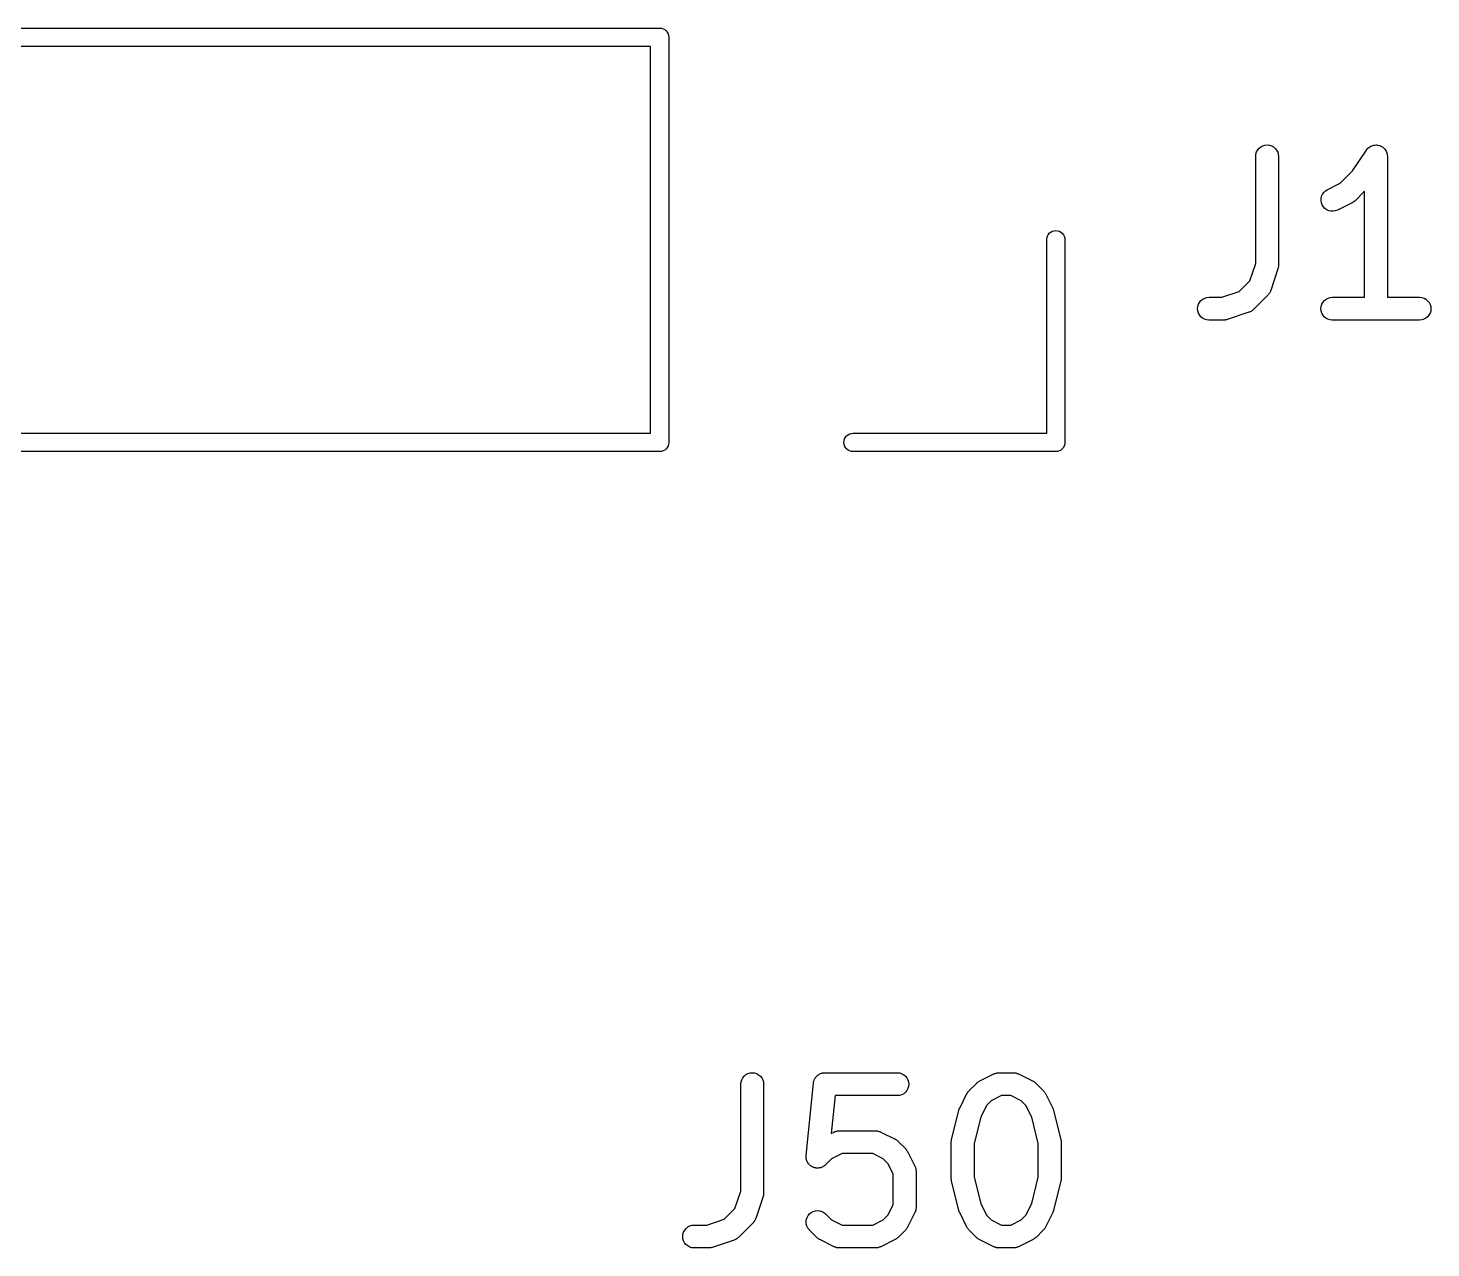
# Model space of a CAD drawing. Extents: x 0.8 to 4.32, y -4.33 to -0.8.
# Drawn here: x 1.3301 to 1.6926, y -1.1169 to -0.8016 of the extents above; entities that cross this region are included whole.
import ezdxf

# ---------------------------------------------------------------- set-up
doc = ezdxf.new("R2010")
doc.units = 0
doc.header["$MEASUREMENT"] = 0
doc.layers.add('BLACK', color=7, linetype='CONTINUOUS')

msp = doc.modelspace()

# ---------------------------------------------------------------- linework, layer by layer
at = {"layer": 'BLACK', "linetype": 'CONTINUOUS'}
for p, q in [((0.991061, -0.801575), (1.49319, -0.801575)), ((1.49319, -0.801575), (1.49331, -0.801563)), ((1.49331, -0.801563), (1.49342, -0.801575)), ((1.49342, -0.801575), (1.49342, -0.801575)), ((1.49342, -0.801575), (1.49377, -0.801609)), ((1.49377, -0.801609), (1.49422, -0.801744)), ((1.49422, -0.801744), (1.49463, -0.801963)), ((1.49463, -0.801963), (1.49499, -0.802259)), ((1.49499, -0.802259), (1.49528, -0.802618)), ((1.49528, -0.802618), (1.4955, -0.803029)), ((1.4955, -0.803029), (1.49564, -0.803474)), ((1.49564, -0.803474), (1.49568, -0.803937)), ((1.49568, -0.803937), (1.49567, -0.804053)), ((1.49567, -0.804053), (1.49567, -0.908545)), ((1.49094, -0.806299), (0.993307, -0.806299)), ((1.49094, -0.906299), (1.49094, -0.806299)), ((1.64737, -0.834125), (1.64755, -0.833576)), ((1.64755, -0.833576), (1.64783, -0.833071)), ((1.64783, -0.833071), (1.6482, -0.83263)), ((1.6482, -0.83263), (1.64865, -0.832269)), ((1.64865, -0.832269), (1.64916, -0.832002)), ((1.64916, -0.832002), (1.64971, -0.831839)), ((1.64971, -0.831839), (1.65028, -0.831787)), ((1.65028, -0.831787), (1.65086, -0.831847)), ((1.65086, -0.831847), (1.65141, -0.832017)), ((1.65141, -0.832017), (1.65191, -0.832291)), ((1.65191, -0.832291), (1.65236, -0.832659)), ((1.65236, -0.832659), (1.65272, -0.833105)), ((1.65272, -0.833105), (1.65299, -0.833614)), ((1.65299, -0.833614), (1.65316, -0.834166)), ((1.67234, -0.838483), (1.67593, -0.833101)), ((1.67593, -0.833101), (1.67595, -0.833072)), ((1.67595, -0.833067), (1.67614, -0.832846)), ((1.67595, -0.833071), (1.67595, -0.833067)), ((1.67595, -0.833072), (1.67595, -0.833071)), ((1.67595, -0.833071), (1.67595, -0.833071)), ((1.67614, -0.832846), (1.67632, -0.83263)), ((1.67632, -0.832626), (1.67655, -0.832441)), ((1.67632, -0.832628), (1.67632, -0.832626)), ((1.67632, -0.83263), (1.67632, -0.832628)), ((1.67655, -0.832441), (1.67677, -0.832269)), ((1.67677, -0.832266), (1.67704, -0.832126)), ((1.67677, -0.832268), (1.67677, -0.832266)), ((1.67677, -0.832269), (1.67677, -0.832268)), ((1.67704, -0.832126), (1.67728, -0.832002)), ((1.67728, -0.832), (1.67757, -0.831916)), ((1.67728, -0.832001), (1.67728, -0.832)), ((1.67728, -0.832002), (1.67728, -0.832001)), ((1.67757, -0.831916), (1.67783, -0.831839)), ((1.67783, -0.831839), (1.67784, -0.831838)), ((1.67783, -0.831839), (1.67783, -0.831839)), ((1.67784, -0.831838), (1.67812, -0.831813)), ((1.67812, -0.831813), (1.6784, -0.831787)), ((1.6784, -0.831787), (1.67841, -0.831787)), ((1.67841, -0.831787), (1.67841, -0.831787)), ((1.67841, -0.831787), (1.6787, -0.831818)), ((1.6787, -0.831818), (1.67898, -0.831847)), ((1.67898, -0.831847), (1.67898, -0.831848)), ((1.67898, -0.831848), (1.67898, -0.831848)), ((1.67898, -0.831848), (1.67927, -0.831938)), ((1.67927, -0.831938), (1.67953, -0.832017)), ((1.67953, -0.832017), (1.67953, -0.832018)), ((1.67953, -0.832018), (1.67953, -0.832019)), ((1.67953, -0.832019), (1.67979, -0.832159)), ((1.67979, -0.832159), (1.68004, -0.832291)), ((1.68004, -0.832291), (1.68004, -0.832293)), ((1.68004, -0.832293), (1.68004, -0.832294)), ((1.68004, -0.832294), (1.68026, -0.832476)), ((1.68026, -0.832476), (1.68048, -0.832659)), ((1.68048, -0.832659), (1.68048, -0.832661)), ((1.68048, -0.832661), (1.68048, -0.832662)), ((1.68048, -0.832662), (1.68067, -0.832897)), ((1.68067, -0.832897), (1.68084, -0.833105)), ((1.68084, -0.833105), (1.68084, -0.833107)), ((1.68084, -0.833107), (1.68085, -0.833109)), ((1.68085, -0.833109), (1.68099, -0.833383)), ((1.68099, -0.833383), (1.68111, -0.833614)), ((1.68111, -0.833614), (1.68111, -0.833616)), ((1.68111, -0.833616), (1.68112, -0.833618)), ((1.68112, -0.833618), (1.6812, -0.833902)), ((1.64731, -0.834698), (1.64737, -0.834125)), ((1.64731, -0.834739), (1.64731, -0.834698)), ((1.64731, -0.862382), (1.64731, -0.834739)), ((1.65316, -0.834166), (1.65322, -0.834739)), ((1.65322, -0.834739), (1.65322, -0.862861)), ((1.6812, -0.833902), (1.68128, -0.834166)), ((1.68128, -0.834166), (1.68128, -0.834168)), ((1.68128, -0.834168), (1.68128, -0.83417)), ((1.68128, -0.83417), (1.68131, -0.834459)), ((1.68131, -0.834459), (1.68134, -0.834739)), ((1.68134, -0.834739), (1.68134, -0.871157)), ((1.66914, -0.841686), (1.67234, -0.838483)), ((1.66434, -0.845044), (1.66457, -0.844519)), ((1.66457, -0.844519), (1.66491, -0.844049)), ((1.66491, -0.844049), (1.66533, -0.843654)), ((1.66533, -0.843654), (1.66581, -0.843347)), ((1.66581, -0.843347), (1.66914, -0.841686)), ((1.67543, -0.843743), (1.67297, -0.846201)), ((1.67543, -0.871157), (1.67543, -0.843743)), ((1.66419, -0.846182), (1.66421, -0.845606)), ((1.66428, -0.84675), (1.66419, -0.846182)), ((1.66421, -0.845606), (1.66434, -0.845044)), ((1.66449, -0.84729), (1.66428, -0.84675)), ((1.66479, -0.84778), (1.66449, -0.84729)), ((1.66518, -0.848202), (1.66479, -0.84778)), ((1.67221, -0.846754), (1.66846, -0.848629)), ((1.67235, -0.846666), (1.67221, -0.846754)), ((1.67249, -0.84659), (1.67235, -0.846666)), ((1.67259, -0.846513), (1.67249, -0.84659)), ((1.67269, -0.846447), (1.67259, -0.846513)), ((1.67281, -0.846334), (1.67269, -0.846447)), ((1.67294, -0.84623), (1.67281, -0.846334)), ((1.67297, -0.846201), (1.67294, -0.84623)), ((1.66565, -0.848539), (1.66518, -0.848202)), ((1.66617, -0.848779), (1.66565, -0.848539)), ((1.66673, -0.848913), (1.66617, -0.848779)), ((1.66731, -0.848936), (1.66673, -0.848913)), ((1.66788, -0.848846), (1.66731, -0.848936)), ((1.66842, -0.848647), (1.66788, -0.848846)), ((1.66846, -0.848629), (1.66842, -0.848647)), ((1.59334, -0.855836), (1.59348, -0.855391)), ((1.59348, -0.855391), (1.5937, -0.854981)), ((1.5937, -0.854981), (1.59399, -0.854621)), ((1.59399, -0.854621), (1.59435, -0.854326)), ((1.59435, -0.854326), (1.59476, -0.854106)), ((1.59476, -0.854106), (1.59521, -0.853971)), ((1.59521, -0.853971), (1.59567, -0.853926)), ((1.59567, -0.853926), (1.59613, -0.853971)), ((1.59613, -0.853971), (1.59658, -0.854106)), ((1.59658, -0.854106), (1.59699, -0.854326)), ((1.59699, -0.854326), (1.59735, -0.854621)), ((1.59735, -0.854621), (1.59764, -0.854981)), ((1.59764, -0.854981), (1.59786, -0.855391)), ((1.59786, -0.855391), (1.598, -0.855836)), ((1.59331, -0.856183), (1.59334, -0.855836)), ((1.59331, -0.906299), (1.59331, -0.856183)), ((1.598, -0.855836), (1.59803, -0.856183)), ((1.59803, -0.856183), (1.59803, -0.908545)), ((1.64581, -0.86689), (1.64731, -0.862382)), ((1.65306, -0.863795), (1.65119, -0.869419)), ((1.6531, -0.863633), (1.65306, -0.863795)), ((1.65315, -0.863475), (1.6531, -0.863633)), ((1.65316, -0.863353), (1.65315, -0.863475)), ((1.65319, -0.863233), (1.65316, -0.863353)), ((1.6532, -0.863067), (1.65319, -0.863233)), ((1.65321, -0.862902), (1.6532, -0.863067)), ((1.65322, -0.862861), (1.65321, -0.862902)), ((1.63853, -0.871157), (1.64304, -0.869654)), ((1.64304, -0.869654), (1.64581, -0.86689)), ((1.65102, -0.869798), (1.65093, -0.869981)), ((1.65111, -0.86962), (1.65102, -0.869798)), ((1.65114, -0.869537), (1.65111, -0.86962)), ((1.65118, -0.869458), (1.65114, -0.869537)), ((1.65119, -0.869419), (1.65118, -0.869458)), ((1.63231, -0.874089), (1.63237, -0.873516)), ((1.63237, -0.873516), (1.63254, -0.872965)), ((1.63254, -0.872965), (1.63282, -0.872458)), ((1.63282, -0.872458), (1.63318, -0.872014)), ((1.63318, -0.872014), (1.63363, -0.87165)), ((1.63363, -0.87165), (1.63414, -0.871379)), ((1.63414, -0.871379), (1.63469, -0.871213)), ((1.63469, -0.871213), (1.63526, -0.871157)), ((1.63526, -0.871157), (1.63853, -0.871157)), ((1.65048, -0.870573), (1.64673, -0.874323)), ((1.65053, -0.870506), (1.65048, -0.870573)), ((1.65059, -0.870447), (1.65053, -0.870506)), ((1.65071, -0.870284), (1.65059, -0.870447)), ((1.65084, -0.870128), (1.65071, -0.870284)), ((1.65088, -0.870051), (1.65084, -0.870128)), ((1.65093, -0.869981), (1.65088, -0.870051)), ((1.66418, -0.874089), (1.66424, -0.873516)), ((1.66424, -0.873516), (1.66441, -0.872965)), ((1.66441, -0.872965), (1.66469, -0.872458)), ((1.66469, -0.872458), (1.66505, -0.872014)), ((1.66505, -0.872014), (1.6655, -0.87165)), ((1.6655, -0.87165), (1.66601, -0.871379)), ((1.66601, -0.871379), (1.66656, -0.871213)), ((1.66656, -0.871213), (1.66714, -0.871157)), ((1.66714, -0.871157), (1.67543, -0.871157)), ((1.68134, -0.871157), (1.68963, -0.871157)), ((1.68963, -0.871157), (1.68967, -0.871157)), ((1.68967, -0.871157), (1.69025, -0.871221)), ((1.69025, -0.871221), (1.6908, -0.871395)), ((1.6908, -0.871395), (1.6913, -0.871673)), ((1.6913, -0.871673), (1.69174, -0.872044)), ((1.69174, -0.872044), (1.6921, -0.872493)), ((1.6921, -0.872493), (1.69237, -0.873003)), ((1.69237, -0.873003), (1.69253, -0.873556)), ((1.63236, -0.874663), (1.63231, -0.874089)), ((1.63253, -0.875216), (1.63236, -0.874663)), ((1.63279, -0.875726), (1.63253, -0.875216)), ((1.63315, -0.876175), (1.63279, -0.875726)), ((1.6336, -0.876546), (1.63315, -0.876175)), ((1.6341, -0.876823), (1.6336, -0.876546)), ((1.63465, -0.876998), (1.6341, -0.876823)), ((1.63522, -0.877062), (1.63465, -0.876998)), ((1.63526, -0.877062), (1.63522, -0.877062)), ((1.63901, -0.877062), (1.63526, -0.877062)), ((1.63918, -0.877046), (1.63901, -0.877062)), ((1.63934, -0.877044), (1.63918, -0.877046)), ((1.63946, -0.877018), (1.63934, -0.877044)), ((1.63959, -0.877006), (1.63946, -0.877018)), ((1.63975, -0.876958), (1.63959, -0.877006)), ((1.63991, -0.876923), (1.63975, -0.876958)), ((1.63995, -0.876911), (1.63991, -0.876923)), ((1.64557, -0.875036), (1.63995, -0.876911)), ((1.64565, -0.875001), (1.64557, -0.875036)), ((1.64573, -0.874976), (1.64565, -0.875001)), ((1.64591, -0.874883), (1.64573, -0.874976)), ((1.6461, -0.874801), (1.64591, -0.874883)), ((1.64617, -0.874751), (1.6461, -0.874801)), ((1.64625, -0.874711), (1.64617, -0.874751)), ((1.6464, -0.874585), (1.64625, -0.874711)), ((1.64657, -0.874469), (1.6464, -0.874585)), ((1.64663, -0.874406), (1.64657, -0.874469)), ((1.6467, -0.874352), (1.64663, -0.874406)), ((1.64673, -0.874323), (1.6467, -0.874352)), ((1.66423, -0.874663), (1.66418, -0.874089)), ((1.6644, -0.875216), (1.66423, -0.874663)), ((1.66466, -0.875726), (1.6644, -0.875216)), ((1.66503, -0.876175), (1.66466, -0.875726)), ((1.66547, -0.876546), (1.66503, -0.876175)), ((1.66597, -0.876823), (1.66547, -0.876546)), ((1.66652, -0.876998), (1.66597, -0.876823)), ((1.66709, -0.877062), (1.66652, -0.876998)), ((1.66714, -0.877062), (1.66709, -0.877062)), ((1.68963, -0.877062), (1.66714, -0.877062)), ((1.69021, -0.877006), (1.68963, -0.877062)), ((1.69076, -0.876839), (1.69021, -0.877006)), ((1.69127, -0.876569), (1.69076, -0.876839)), ((1.69171, -0.876205), (1.69127, -0.876569)), ((1.69208, -0.875761), (1.69171, -0.876205)), ((1.69235, -0.875254), (1.69208, -0.875761)), ((1.69252, -0.874703), (1.69235, -0.875254)), ((1.69259, -0.87413), (1.69252, -0.874703)), ((1.69253, -0.873556), (1.69259, -0.87413)), ((0.993307, -0.906299), (1.49094, -0.906299)), ((1.4955, -0.90957), (1.49528, -0.90998)), ((1.49564, -0.909124), (1.4955, -0.90957)), ((1.49567, -0.908777), (1.49564, -0.909124)), ((1.49567, -0.908545), (1.49568, -0.908661)), ((1.49568, -0.908661), (1.49567, -0.908777)), ((1.54093, -0.908661), (1.54098, -0.908198)), ((1.54098, -0.909124), (1.54093, -0.908661)), ((1.54098, -0.908198), (1.54111, -0.907753)), ((1.54111, -0.90957), (1.54098, -0.909124)), ((1.54111, -0.907753), (1.54133, -0.907343)), ((1.54133, -0.90998), (1.54111, -0.90957)), ((1.54133, -0.907343), (1.54163, -0.906983)), ((1.54163, -0.906983), (1.54199, -0.906688)), ((1.54199, -0.906688), (1.5424, -0.906468)), ((1.5424, -0.906468), (1.54284, -0.906333)), ((1.54284, -0.906333), (1.54319, -0.906299)), ((1.54319, -0.906299), (1.59331, -0.906299)), ((1.59786, -0.90957), (1.59764, -0.90998)), ((1.598, -0.909124), (1.59786, -0.90957)), ((1.59803, -0.908777), (1.598, -0.909124)), ((1.59803, -0.908545), (1.59804, -0.908661)), ((1.59804, -0.908661), (1.59803, -0.908777)), ((1.49319, -0.911024), (0.991061, -0.911024)), ((1.49331, -0.911035), (1.49319, -0.911024)), ((1.49377, -0.910989), (1.49331, -0.911035)), ((1.49422, -0.910854), (1.49377, -0.910989)), ((1.49463, -0.910635), (1.49422, -0.910854)), ((1.49499, -0.91034), (1.49463, -0.910635)), ((1.49528, -0.90998), (1.49499, -0.91034)), ((1.54163, -0.91034), (1.54133, -0.90998)), ((1.54199, -0.910635), (1.54163, -0.91034)), ((1.5424, -0.910854), (1.54199, -0.910635)), ((1.54284, -0.910989), (1.5424, -0.910854)), ((1.54319, -0.911024), (1.54284, -0.910989)), ((1.59555, -0.911024), (1.54319, -0.911024)), ((1.59567, -0.911035), (1.59555, -0.911024)), ((1.59613, -0.910989), (1.59567, -0.911035)), ((1.59658, -0.910854), (1.59613, -0.910989)), ((1.59699, -0.910635), (1.59658, -0.910854)), ((1.59735, -0.91034), (1.59699, -0.910635)), ((1.59764, -0.90998), (1.59735, -0.91034)), ((1.51452, -1.07338), (1.51479, -1.07287)), ((1.51479, -1.07287), (1.51517, -1.07243)), ((1.51517, -1.07243), (1.51561, -1.07207)), ((1.51561, -1.07207), (1.51613, -1.0718)), ((1.51613, -1.0718), (1.51668, -1.07164)), ((1.51668, -1.07164), (1.51725, -1.07159)), ((1.51725, -1.07159), (1.51783, -1.07165)), ((1.51783, -1.07165), (1.51838, -1.07182)), ((1.51838, -1.07182), (1.51888, -1.07209)), ((1.51888, -1.07209), (1.51933, -1.07246)), ((1.51933, -1.07246), (1.51969, -1.07291)), ((1.53353, -1.07289), (1.53363, -1.07277)), ((1.53363, -1.07277), (1.53372, -1.07264)), ((1.53372, -1.07264), (1.53381, -1.07255)), ((1.53381, -1.07255), (1.5339, -1.07245)), ((1.5339, -1.07245), (1.53402, -1.07235)), ((1.53402, -1.07235), (1.53413, -1.07224)), ((1.53413, -1.07224), (1.53424, -1.07217)), ((1.53424, -1.07217), (1.53434, -1.07208)), ((1.53434, -1.07208), (1.53448, -1.07201)), ((1.53448, -1.07201), (1.53462, -1.07192)), ((1.53462, -1.07192), (1.53474, -1.07187)), ((1.53474, -1.07187), (1.53485, -1.07181)), ((1.53485, -1.07181), (1.535, -1.07177)), ((1.535, -1.07177), (1.53515, -1.07171)), ((1.53515, -1.07171), (1.53528, -1.07168)), ((1.53528, -1.07168), (1.53541, -1.07165)), ((1.53541, -1.07165), (1.53556, -1.07163)), ((1.53556, -1.07163), (1.53572, -1.0716)), ((1.53572, -1.0716), (1.53585, -1.0716)), ((1.53585, -1.0716), (1.53598, -1.07159)), ((1.53598, -1.07159), (1.55473, -1.07159)), ((1.55473, -1.07159), (1.55477, -1.07159)), ((1.55477, -1.07159), (1.55534, -1.07165)), ((1.55534, -1.07165), (1.55589, -1.07183)), ((1.55589, -1.07183), (1.55639, -1.07211)), ((1.55639, -1.07211), (1.55684, -1.07248)), ((1.55684, -1.07248), (1.5572, -1.07293)), ((1.5759, -1.07378), (1.57965, -1.0719)), ((1.57965, -1.0719), (1.57969, -1.07188)), ((1.57969, -1.07188), (1.57977, -1.07185)), ((1.57977, -1.07185), (1.57985, -1.07181)), ((1.57985, -1.07181), (1.58004, -1.07175)), ((1.58004, -1.07175), (1.58023, -1.07168)), ((1.58023, -1.07168), (1.58032, -1.07167)), ((1.58032, -1.07167), (1.5804, -1.07165)), ((1.5804, -1.07165), (1.5806, -1.07163)), ((1.5806, -1.07163), (1.5808, -1.07159)), ((1.5808, -1.07159), (1.58089, -1.0716)), ((1.58089, -1.0716), (1.58097, -1.07159)), ((1.58097, -1.07159), (1.58472, -1.07159)), ((1.58472, -1.07159), (1.58476, -1.07159)), ((1.58476, -1.07159), (1.58485, -1.0716)), ((1.58485, -1.0716), (1.58494, -1.0716)), ((1.58494, -1.0716), (1.58514, -1.07163)), ((1.58514, -1.07163), (1.58534, -1.07165)), ((1.58534, -1.07165), (1.58542, -1.07168)), ((1.58542, -1.07168), (1.58551, -1.0717)), ((1.58551, -1.0717), (1.58569, -1.07177)), ((1.58569, -1.07177), (1.58589, -1.07183)), ((1.58589, -1.07183), (1.58596, -1.07187)), ((1.58596, -1.07187), (1.58604, -1.0719)), ((1.58604, -1.0719), (1.58979, -1.07378)), ((1.51428, -1.0745), (1.51434, -1.07393)), ((1.51428, -1.07454), (1.51428, -1.0745)), ((1.51428, -1.10218), (1.51428, -1.07454)), ((1.51434, -1.07393), (1.51452, -1.07338)), ((1.51969, -1.07291), (1.51996, -1.07342)), ((1.51996, -1.07342), (1.52013, -1.07397)), ((1.52013, -1.07397), (1.52018, -1.07454)), ((1.52018, -1.07454), (1.52018, -1.10266)), ((1.53117, -1.093), (1.53304, -1.07425)), ((1.53304, -1.07425), (1.53305, -1.07421)), ((1.53305, -1.07421), (1.53307, -1.07408)), ((1.53307, -1.07408), (1.53309, -1.07395)), ((1.53309, -1.07395), (1.53313, -1.0738)), ((1.53313, -1.0738), (1.53317, -1.07364)), ((1.53317, -1.07364), (1.53322, -1.07352)), ((1.53322, -1.07352), (1.53326, -1.0734)), ((1.53326, -1.0734), (1.53333, -1.07326)), ((1.53333, -1.07326), (1.53339, -1.07312)), ((1.53339, -1.07312), (1.53347, -1.07301)), ((1.53347, -1.07301), (1.53353, -1.07289)), ((1.55717, -1.07619), (1.55681, -1.07664)), ((1.55745, -1.07569), (1.55717, -1.07619)), ((1.5572, -1.07293), (1.55746, -1.07344)), ((1.55762, -1.07514), (1.55745, -1.07569)), ((1.55746, -1.07344), (1.55763, -1.07399)), ((1.55768, -1.07456), (1.55762, -1.07514)), ((1.55763, -1.07399), (1.55768, -1.07456)), ((1.57297, -1.07655), (1.57304, -1.07645)), ((1.57304, -1.07645), (1.57316, -1.07633)), ((1.57316, -1.07633), (1.57326, -1.0762)), ((1.57326, -1.0762), (1.57514, -1.07433)), ((1.57514, -1.07433), (1.57517, -1.0743)), ((1.57517, -1.0743), (1.57529, -1.0742)), ((1.57529, -1.0742), (1.57542, -1.07408)), ((1.57542, -1.07408), (1.57552, -1.07402)), ((1.57552, -1.07402), (1.57562, -1.07394)), ((1.57562, -1.07394), (1.57576, -1.07386)), ((1.57576, -1.07386), (1.5759, -1.07378)), ((1.58979, -1.07378), (1.58983, -1.0738)), ((1.58983, -1.0738), (1.58997, -1.07389)), ((1.58997, -1.07389), (1.59012, -1.07396)), ((1.59012, -1.07396), (1.59021, -1.07404)), ((1.59021, -1.07404), (1.59031, -1.07411)), ((1.59031, -1.07411), (1.59043, -1.07422)), ((1.59043, -1.07422), (1.59056, -1.07433)), ((1.59056, -1.07433), (1.59244, -1.0762)), ((1.59244, -1.0762), (1.59246, -1.07623)), ((1.59246, -1.07623), (1.59257, -1.07636)), ((1.59257, -1.07636), (1.59268, -1.07648)), ((1.59268, -1.07648), (1.59275, -1.07659)), ((1.53865, -1.0775), (1.53767, -1.08727)), ((1.55473, -1.0775), (1.53865, -1.0775)), ((1.5553, -1.07744), (1.55473, -1.0775)), ((1.55585, -1.07727), (1.5553, -1.07744)), ((1.55636, -1.077), (1.55585, -1.07727)), ((1.55681, -1.07664), (1.55636, -1.077)), ((1.57083, -1.08072), (1.57271, -1.07697)), ((1.57271, -1.07697), (1.57273, -1.07693)), ((1.57273, -1.07693), (1.57282, -1.0768)), ((1.57282, -1.0768), (1.5729, -1.07665)), ((1.5729, -1.07665), (1.57297, -1.07655)), ((1.57778, -1.08004), (1.57626, -1.08307)), ((1.57897, -1.07884), (1.57778, -1.08004)), ((1.58167, -1.0775), (1.57897, -1.07884)), ((1.58403, -1.0775), (1.58167, -1.0775)), ((1.58672, -1.07884), (1.58403, -1.0775)), ((1.58792, -1.08004), (1.58672, -1.07884)), ((1.58944, -1.08307), (1.58792, -1.08004)), ((1.59275, -1.07659), (1.59282, -1.07668)), ((1.59282, -1.07668), (1.5929, -1.07683)), ((1.5929, -1.07683), (1.59299, -1.07697)), ((1.59299, -1.07697), (1.59486, -1.08072)), ((1.56873, -1.08882), (1.57061, -1.08133)), ((1.57061, -1.08133), (1.57062, -1.08129)), ((1.57062, -1.08127), (1.57063, -1.08126)), ((1.57062, -1.08129), (1.57062, -1.08127)), ((1.57063, -1.08126), (1.57073, -1.081)), ((1.57073, -1.081), (1.57082, -1.08075)), ((1.57082, -1.08075), (1.57083, -1.08073)), ((1.57083, -1.08073), (1.57083, -1.08072)), ((1.57626, -1.08307), (1.57455, -1.0899)), ((1.59114, -1.0899), (1.58944, -1.08307)), ((1.59486, -1.08072), (1.59488, -1.08076)), ((1.59488, -1.08076), (1.59489, -1.08077)), ((1.59489, -1.08077), (1.59489, -1.08078)), ((1.59489, -1.08078), (1.59499, -1.08104)), ((1.59499, -1.08104), (1.59508, -1.0813)), ((1.59508, -1.0813), (1.59508, -1.08131)), ((1.59508, -1.08131), (1.59509, -1.08133)), ((1.59509, -1.08133), (1.59696, -1.08882)), ((1.53767, -1.08727), (1.53841, -1.0869)), ((1.53841, -1.0869), (1.53844, -1.08688)), ((1.53844, -1.08688), (1.53853, -1.08685)), ((1.53853, -1.08685), (1.5386, -1.08681)), ((1.5386, -1.08681), (1.5388, -1.08675)), ((1.5388, -1.08675), (1.53899, -1.08668)), ((1.53899, -1.08668), (1.53907, -1.08667)), ((1.53907, -1.08667), (1.53915, -1.08664)), ((1.53915, -1.08664), (1.53936, -1.08662)), ((1.53936, -1.08662), (1.53956, -1.08659)), ((1.53956, -1.08659), (1.53964, -1.0866)), ((1.53964, -1.0866), (1.53973, -1.08659)), ((1.53973, -1.08659), (1.5491, -1.08659)), ((1.5491, -1.08659), (1.54914, -1.08659)), ((1.54914, -1.08659), (1.54923, -1.0866)), ((1.54923, -1.0866), (1.54932, -1.0866)), ((1.54932, -1.0866), (1.54952, -1.08663)), ((1.54952, -1.08663), (1.54972, -1.08665)), ((1.54972, -1.08665), (1.5498, -1.08668)), ((1.5498, -1.08668), (1.54988, -1.08669)), ((1.54988, -1.08669), (1.55007, -1.08677)), ((1.55007, -1.08677), (1.55027, -1.08683)), ((1.55027, -1.08683), (1.55034, -1.08687)), ((1.55034, -1.08687), (1.55042, -1.0869)), ((1.55042, -1.0869), (1.55417, -1.08877)), ((1.55417, -1.08877), (1.55421, -1.08879)), ((1.55421, -1.08879), (1.55435, -1.08888)), ((1.55435, -1.08888), (1.55449, -1.08896)), ((1.55449, -1.08896), (1.55459, -1.08904)), ((1.55459, -1.08904), (1.55469, -1.08911)), ((1.55469, -1.08911), (1.55481, -1.08922)), ((1.55481, -1.08922), (1.55494, -1.08933)), ((1.55494, -1.08933), (1.55681, -1.0912)), ((1.56865, -1.08939), (1.56869, -1.08916)), ((1.56865, -1.08945), (1.56865, -1.08939)), ((1.56865, -1.0895), (1.56865, -1.08945)), ((1.56865, -1.08954), (1.56865, -1.0895)), ((1.56865, -1.09891), (1.56865, -1.08954)), ((1.56869, -1.08916), (1.56871, -1.08893)), ((1.56871, -1.08893), (1.56873, -1.08888)), ((1.56873, -1.08888), (1.56873, -1.08882)), ((1.57455, -1.0899), (1.57455, -1.09855)), ((1.59114, -1.09855), (1.59114, -1.0899)), ((1.59696, -1.08882), (1.59697, -1.08886)), ((1.59697, -1.08886), (1.59698, -1.08892)), ((1.59698, -1.08892), (1.59699, -1.08897)), ((1.59699, -1.08897), (1.59702, -1.0892)), ((1.59702, -1.0892), (1.59705, -1.08944)), ((1.59705, -1.08944), (1.59704, -1.08949)), ((1.59704, -1.08949), (1.59705, -1.08954)), ((1.59705, -1.08954), (1.59705, -1.09891)), ((1.53115, -1.09328), (1.53117, -1.09314)), ((1.53117, -1.09343), (1.53115, -1.09328)), ((1.53116, -1.09357), (1.53117, -1.09343)), ((1.53119, -1.09371), (1.53116, -1.09357)), ((1.53117, -1.09314), (1.53117, -1.093)), ((1.53121, -1.09385), (1.53119, -1.09371)), ((1.53125, -1.09399), (1.53121, -1.09385)), ((1.53128, -1.09414), (1.53125, -1.09399)), ((1.53133, -1.09427), (1.53128, -1.09414)), ((1.53137, -1.09441), (1.53133, -1.09427)), ((1.53144, -1.09454), (1.53137, -1.09441)), ((1.53149, -1.09467), (1.53144, -1.09454)), ((1.53773, -1.09384), (1.53619, -1.09538)), ((1.54043, -1.09249), (1.53773, -1.09384)), ((1.54841, -1.09249), (1.54043, -1.09249)), ((1.5511, -1.09384), (1.54841, -1.09249)), ((1.5523, -1.09504), (1.5511, -1.09384)), ((1.55681, -1.0912), (1.55684, -1.09123)), ((1.55684, -1.09123), (1.55695, -1.09136)), ((1.55695, -1.09136), (1.55706, -1.09148)), ((1.55706, -1.09148), (1.55713, -1.09159)), ((1.55713, -1.09159), (1.5572, -1.09168)), ((1.5572, -1.09168), (1.55728, -1.09183)), ((1.55728, -1.09183), (1.55737, -1.09197)), ((1.55737, -1.09197), (1.55924, -1.09572)), ((1.53157, -1.09479), (1.53149, -1.09467)), ((1.53164, -1.09492), (1.53157, -1.09479)), ((1.53173, -1.09503), (1.53164, -1.09492)), ((1.53181, -1.09515), (1.53173, -1.09503)), ((1.53191, -1.09525), (1.53181, -1.09515)), ((1.532, -1.09536), (1.53191, -1.09525)), ((1.53211, -1.09546), (1.532, -1.09536)), ((1.53222, -1.09556), (1.53211, -1.09546)), ((1.53234, -1.09564), (1.53222, -1.09556)), ((1.53244, -1.09573), (1.53234, -1.09564)), ((1.53257, -1.0958), (1.53244, -1.09573)), ((1.53269, -1.09588), (1.53257, -1.0958)), ((1.53283, -1.09594), (1.53269, -1.09588)), ((1.53295, -1.09601), (1.53283, -1.09594)), ((1.53309, -1.09605), (1.53295, -1.09601)), ((1.53323, -1.09611), (1.53309, -1.09605)), ((1.53336, -1.09614), (1.53323, -1.09611)), ((1.5335, -1.09618), (1.53336, -1.09614)), ((1.53365, -1.0962), (1.5335, -1.09618)), ((1.53379, -1.09623), (1.53365, -1.0962)), ((1.53393, -1.09623), (1.53379, -1.09623)), ((1.53407, -1.09624), (1.53393, -1.09623)), ((1.53422, -1.09623), (1.53407, -1.09624)), ((1.53437, -1.09623), (1.53422, -1.09623)), ((1.53451, -1.0962), (1.53437, -1.09623)), ((1.53465, -1.09619), (1.53451, -1.0962)), ((1.53479, -1.09615), (1.53465, -1.09619)), ((1.53493, -1.09612), (1.53479, -1.09615)), ((1.53506, -1.09607), (1.53493, -1.09612)), ((1.5352, -1.09603), (1.53506, -1.09607)), ((1.53533, -1.09596), (1.5352, -1.09603)), ((1.53547, -1.09591), (1.53533, -1.09596)), ((1.53559, -1.09583), (1.53547, -1.09591)), ((1.53571, -1.09577), (1.53559, -1.09583)), ((1.53583, -1.09568), (1.53571, -1.09577)), ((1.53595, -1.09559), (1.53583, -1.09568)), ((1.53605, -1.0955), (1.53595, -1.09559)), ((1.53616, -1.09541), (1.53605, -1.0955)), ((1.53619, -1.09538), (1.53616, -1.09541)), ((1.55365, -1.09774), (1.5523, -1.09504)), ((1.55365, -1.10572), (1.55365, -1.09774)), ((1.55924, -1.09572), (1.55926, -1.09576)), ((1.55926, -1.09576), (1.55929, -1.09584)), ((1.55929, -1.09584), (1.55933, -1.09591)), ((1.55933, -1.09591), (1.55939, -1.09611)), ((1.55939, -1.09611), (1.55946, -1.0963)), ((1.55946, -1.0963), (1.55947, -1.09638)), ((1.55947, -1.09638), (1.5595, -1.09647)), ((1.5595, -1.09647), (1.55952, -1.09667)), ((1.55952, -1.09667), (1.55955, -1.09687)), ((1.55955, -1.09687), (1.55955, -1.09695)), ((1.55955, -1.09695), (1.55955, -1.09704)), ((1.55955, -1.09704), (1.55955, -1.10641)), ((1.56865, -1.09897), (1.56865, -1.09891)), ((1.56865, -1.09902), (1.56865, -1.09897)), ((1.56868, -1.09925), (1.56865, -1.09902)), ((1.5687, -1.09949), (1.56868, -1.09925)), ((1.56872, -1.09954), (1.5687, -1.09949)), ((1.56873, -1.09959), (1.56872, -1.09954)), ((1.56873, -1.09963), (1.56873, -1.09959)), ((1.57061, -1.10713), (1.56873, -1.09963)), ((1.57455, -1.09855), (1.57626, -1.10538)), ((1.58944, -1.10538), (1.59114, -1.09855)), ((1.59696, -1.09963), (1.59509, -1.10713)), ((1.59697, -1.09958), (1.59696, -1.09963)), ((1.59698, -1.09953), (1.59697, -1.09958)), ((1.59701, -1.09929), (1.59698, -1.09953)), ((1.59705, -1.09906), (1.59701, -1.09929)), ((1.59705, -1.09896), (1.59704, -1.09901)), ((1.59704, -1.09901), (1.59705, -1.09906)), ((1.59705, -1.09891), (1.59705, -1.09896)), ((1.51278, -1.10669), (1.51428, -1.10218)), ((1.52003, -1.1036), (1.51816, -1.10922)), ((1.52007, -1.10344), (1.52003, -1.1036)), ((1.52012, -1.10328), (1.52007, -1.10344)), ((1.52013, -1.10316), (1.52012, -1.10328)), ((1.52016, -1.10304), (1.52013, -1.10316)), ((1.52017, -1.10287), (1.52016, -1.10304)), ((1.52018, -1.10271), (1.52017, -1.10287)), ((1.52018, -1.10266), (1.52018, -1.10271)), ((1.57626, -1.10538), (1.57778, -1.10841)), ((1.58792, -1.10841), (1.58944, -1.10538)), ((1.51001, -1.10946), (1.51278, -1.10669)), ((1.53121, -1.10956), (1.53139, -1.10901)), ((1.53139, -1.10901), (1.53166, -1.1085)), ((1.53166, -1.1085), (1.53203, -1.10806)), ((1.53203, -1.10806), (1.53248, -1.1077)), ((1.53248, -1.1077), (1.53299, -1.10743)), ((1.53299, -1.10743), (1.53354, -1.10726)), ((1.53354, -1.10726), (1.53411, -1.10721)), ((1.53411, -1.10721), (1.53469, -1.10727)), ((1.53469, -1.10727), (1.53524, -1.10744)), ((1.53524, -1.10744), (1.53575, -1.10771)), ((1.53575, -1.10771), (1.53619, -1.10808)), ((1.53619, -1.10808), (1.53773, -1.10961)), ((1.5511, -1.10961), (1.5523, -1.10841)), ((1.5523, -1.10841), (1.55365, -1.10572)), ((1.55924, -1.10773), (1.55737, -1.11148)), ((1.55927, -1.10765), (1.55924, -1.10773)), ((1.55932, -1.10758), (1.55927, -1.10765)), ((1.55938, -1.10738), (1.55932, -1.10758)), ((1.55945, -1.1072), (1.55938, -1.10738)), ((1.55946, -1.10711), (1.55945, -1.1072)), ((1.55949, -1.10703), (1.55946, -1.10711)), ((1.55951, -1.10683), (1.55949, -1.10703)), ((1.55955, -1.10663), (1.55951, -1.10683)), ((1.55955, -1.10645), (1.55954, -1.10654)), ((1.55954, -1.10654), (1.55955, -1.10663)), ((1.55955, -1.10641), (1.55955, -1.10645)), ((1.57061, -1.10714), (1.57061, -1.10713)), ((1.57062, -1.10716), (1.57061, -1.10714)), ((1.57071, -1.10741), (1.57062, -1.10716)), ((1.5708, -1.10767), (1.57071, -1.10741)), ((1.57081, -1.10768), (1.5708, -1.10767)), ((1.57082, -1.1077), (1.57081, -1.10768)), ((1.57083, -1.10773), (1.57082, -1.1077)), ((1.57271, -1.11148), (1.57083, -1.10773)), ((1.57778, -1.10841), (1.57897, -1.10961)), ((1.58672, -1.10961), (1.58792, -1.10841)), ((1.59486, -1.10773), (1.59299, -1.11148)), ((1.59487, -1.10772), (1.59486, -1.10773)), ((1.59488, -1.10771), (1.59487, -1.10772)), ((1.59497, -1.10745), (1.59488, -1.10771)), ((1.59507, -1.1072), (1.59497, -1.10745)), ((1.59508, -1.10717), (1.59507, -1.10718)), ((1.59507, -1.10718), (1.59507, -1.1072)), ((1.59509, -1.10713), (1.59508, -1.10717)), ((1.49951, -1.11277), (1.49979, -1.11226)), ((1.49979, -1.11226), (1.50015, -1.11182)), ((1.50015, -1.11182), (1.5006, -1.11145)), ((1.5006, -1.11145), (1.50111, -1.11118)), ((1.50111, -1.11118), (1.50166, -1.11102)), ((1.50166, -1.11102), (1.50223, -1.11096)), ((1.50223, -1.11096), (1.5055, -1.11096)), ((1.5055, -1.11096), (1.51001, -1.10946)), ((1.51744, -1.11038), (1.51369, -1.11413)), ((1.5175, -1.11031), (1.51744, -1.11038)), ((1.51756, -1.11025), (1.5175, -1.11031)), ((1.51768, -1.11009), (1.51756, -1.11025)), ((1.51781, -1.10993), (1.51768, -1.11009)), ((1.51785, -1.10985), (1.51781, -1.10993)), ((1.5179, -1.10978), (1.51785, -1.10985)), ((1.51799, -1.1096), (1.5179, -1.10978)), ((1.51808, -1.10942), (1.51799, -1.1096)), ((1.51811, -1.10934), (1.51808, -1.10942)), ((1.51814, -1.10926), (1.51811, -1.10934)), ((1.51816, -1.10922), (1.51814, -1.10926)), ((1.53115, -1.11013), (1.53121, -1.10956)), ((1.5312, -1.11071), (1.53115, -1.11013)), ((1.53136, -1.11126), (1.5312, -1.11071)), ((1.53163, -1.11177), (1.53136, -1.11126)), ((1.53199, -1.11222), (1.53163, -1.11177)), ((1.53202, -1.11225), (1.53199, -1.11222)), ((1.53389, -1.11413), (1.53202, -1.11225)), ((1.53773, -1.10961), (1.54043, -1.11096)), ((1.54043, -1.11096), (1.54841, -1.11096)), ((1.54841, -1.11096), (1.5511, -1.10961)), ((1.55681, -1.11225), (1.55494, -1.11413)), ((1.55692, -1.11212), (1.55681, -1.11225)), ((1.55704, -1.112), (1.55692, -1.11212)), ((1.5571, -1.1119), (1.55704, -1.112)), ((1.55718, -1.11181), (1.5571, -1.1119)), ((1.55726, -1.11166), (1.55718, -1.11181)), ((1.55735, -1.11152), (1.55726, -1.11166)), ((1.55737, -1.11148), (1.55735, -1.11152)), ((1.5728, -1.11162), (1.57271, -1.11148)), ((1.57287, -1.11177), (1.5728, -1.11162)), ((1.57295, -1.11187), (1.57287, -1.11177)), ((1.57301, -1.11197), (1.57295, -1.11187)), ((1.57313, -1.11209), (1.57301, -1.11197)), ((1.57323, -1.11222), (1.57313, -1.11209)), ((1.57326, -1.11225), (1.57323, -1.11222)), ((1.57514, -1.11413), (1.57326, -1.11225)), ((1.57897, -1.10961), (1.58167, -1.11096)), ((1.58167, -1.11096), (1.58403, -1.11096)), ((1.58403, -1.11096), (1.58672, -1.10961)), ((1.59244, -1.11225), (1.59056, -1.11413)), ((1.59254, -1.11212), (1.59244, -1.11225)), ((1.59266, -1.112), (1.59254, -1.11212)), ((1.59272, -1.1119), (1.59266, -1.112)), ((1.5928, -1.11181), (1.59272, -1.1119)), ((1.59288, -1.11166), (1.5928, -1.11181)), ((1.59297, -1.11152), (1.59288, -1.11166)), ((1.59299, -1.11148), (1.59297, -1.11152)), ((1.49928, -1.11389), (1.49934, -1.11332)), ((1.49933, -1.11447), (1.49928, -1.11389)), ((1.4995, -1.11502), (1.49933, -1.11447)), ((1.49934, -1.11332), (1.49951, -1.11277)), ((1.49976, -1.11553), (1.4995, -1.11502)), ((1.50012, -1.11598), (1.49976, -1.11553)), ((1.50056, -1.11635), (1.50012, -1.11598)), ((1.50107, -1.11663), (1.50056, -1.11635)), ((1.51254, -1.11484), (1.50692, -1.11671)), ((1.51262, -1.1148), (1.51254, -1.11484)), ((1.5127, -1.11478), (1.51262, -1.1148)), ((1.51288, -1.11469), (1.5127, -1.11478)), ((1.51307, -1.1146), (1.51288, -1.11469)), ((1.51314, -1.11455), (1.51307, -1.1146)), ((1.51322, -1.11451), (1.51314, -1.11455)), ((1.51337, -1.11439), (1.51322, -1.11451)), ((1.51354, -1.11427), (1.51337, -1.11439)), ((1.5136, -1.11421), (1.51354, -1.11427)), ((1.51367, -1.11415), (1.5136, -1.11421)), ((1.51369, -1.11413), (1.51367, -1.11415)), ((1.53402, -1.11423), (1.53389, -1.11413)), ((1.53414, -1.11435), (1.53402, -1.11423)), ((1.53424, -1.11441), (1.53414, -1.11435)), ((1.53434, -1.11449), (1.53424, -1.11441)), ((1.53448, -1.11457), (1.53434, -1.11449)), ((1.53462, -1.11466), (1.53448, -1.11457)), ((1.53466, -1.11468), (1.53462, -1.11466)), ((1.53841, -1.11655), (1.53466, -1.11468)), ((1.55417, -1.11468), (1.55042, -1.11655)), ((1.55431, -1.11459), (1.55417, -1.11468)), ((1.55446, -1.11451), (1.55431, -1.11459)), ((1.55456, -1.11444), (1.55446, -1.11451)), ((1.55466, -1.11437), (1.55456, -1.11444)), ((1.55478, -1.11426), (1.55466, -1.11437)), ((1.55491, -1.11415), (1.55478, -1.11426)), ((1.55494, -1.11413), (1.55491, -1.11415)), ((1.57526, -1.11423), (1.57514, -1.11413)), ((1.57538, -1.11435), (1.57526, -1.11423)), ((1.57549, -1.11441), (1.57538, -1.11435)), ((1.57558, -1.11449), (1.57549, -1.11441)), ((1.57573, -1.11457), (1.57558, -1.11449)), ((1.57587, -1.11466), (1.57573, -1.11457)), ((1.5759, -1.11468), (1.57587, -1.11466)), ((1.57965, -1.11655), (1.5759, -1.11468)), ((1.58979, -1.11468), (1.58604, -1.11655)), ((1.58993, -1.11459), (1.58979, -1.11468)), ((1.59008, -1.11451), (1.58993, -1.11459)), ((1.59018, -1.11444), (1.59008, -1.11451)), ((1.59028, -1.11437), (1.59018, -1.11444)), ((1.5904, -1.11426), (1.59028, -1.11437)), ((1.59053, -1.11415), (1.5904, -1.11426)), ((1.59056, -1.11413), (1.59053, -1.11415)), ((1.50162, -1.1168), (1.50107, -1.11663)), ((1.50219, -1.11687), (1.50162, -1.1168)), ((1.50223, -1.11687), (1.50219, -1.11687)), ((1.50598, -1.11687), (1.50223, -1.11687)), ((1.50615, -1.11685), (1.50598, -1.11687)), ((1.50631, -1.11685), (1.50615, -1.11685)), ((1.50643, -1.11682), (1.50631, -1.11685)), ((1.50656, -1.11681), (1.50643, -1.11682)), ((1.50672, -1.11676), (1.50656, -1.11681)), ((1.50688, -1.11673), (1.50672, -1.11676)), ((1.50692, -1.11671), (1.50688, -1.11673)), ((1.53849, -1.11658), (1.53841, -1.11655)), ((1.53857, -1.11663), (1.53849, -1.11658)), ((1.53876, -1.11669), (1.53857, -1.11663)), ((1.53895, -1.11676), (1.53876, -1.11669)), ((1.53903, -1.11677), (1.53895, -1.11676)), ((1.53911, -1.1168), (1.53903, -1.11677)), ((1.53931, -1.11682), (1.53911, -1.1168)), ((1.53951, -1.11686), (1.53931, -1.11682)), ((1.5396, -1.11686), (1.53951, -1.11686)), ((1.53969, -1.11687), (1.5396, -1.11686)), ((1.53973, -1.11687), (1.53969, -1.11687)), ((1.5491, -1.11687), (1.53973, -1.11687)), ((1.54919, -1.11686), (1.5491, -1.11687)), ((1.54928, -1.11686), (1.54919, -1.11686)), ((1.54947, -1.11683), (1.54928, -1.11686)), ((1.54968, -1.11681), (1.54947, -1.11683)), ((1.54976, -1.11678), (1.54968, -1.11681)), ((1.54984, -1.11677), (1.54976, -1.11678)), ((1.55003, -1.1167), (1.54984, -1.11677)), ((1.55023, -1.11664), (1.55003, -1.1167)), ((1.5503, -1.1166), (1.55023, -1.11664)), ((1.55039, -1.11657), (1.5503, -1.1166)), ((1.55042, -1.11655), (1.55039, -1.11657)), ((1.57973, -1.11658), (1.57965, -1.11655)), ((1.57981, -1.11663), (1.57973, -1.11658)), ((1.58, -1.11669), (1.57981, -1.11663)), ((1.58019, -1.11676), (1.58, -1.11669)), ((1.58028, -1.11677), (1.58019, -1.11676)), ((1.58036, -1.1168), (1.58028, -1.11677)), ((1.58056, -1.11682), (1.58036, -1.1168)), ((1.58076, -1.11686), (1.58056, -1.11682)), ((1.58085, -1.11686), (1.58076, -1.11686)), ((1.58093, -1.11687), (1.58085, -1.11686)), ((1.58097, -1.11687), (1.58093, -1.11687)), ((1.58472, -1.11687), (1.58097, -1.11687)), ((1.58481, -1.11686), (1.58472, -1.11687)), ((1.5849, -1.11686), (1.58481, -1.11686)), ((1.5851, -1.11683), (1.5849, -1.11686)), ((1.5853, -1.11681), (1.5851, -1.11683)), ((1.58538, -1.11678), (1.5853, -1.11681)), ((1.58547, -1.11677), (1.58538, -1.11678)), ((1.58565, -1.1167), (1.58547, -1.11677)), ((1.58585, -1.11664), (1.58565, -1.1167)), ((1.58592, -1.1166), (1.58585, -1.11664)), ((1.58601, -1.11657), (1.58592, -1.1166)), ((1.58604, -1.11655), (1.58601, -1.11657))]:
    msp.add_line(p, q, dxfattribs=at)

doc.saveas('drawing.dxf')
